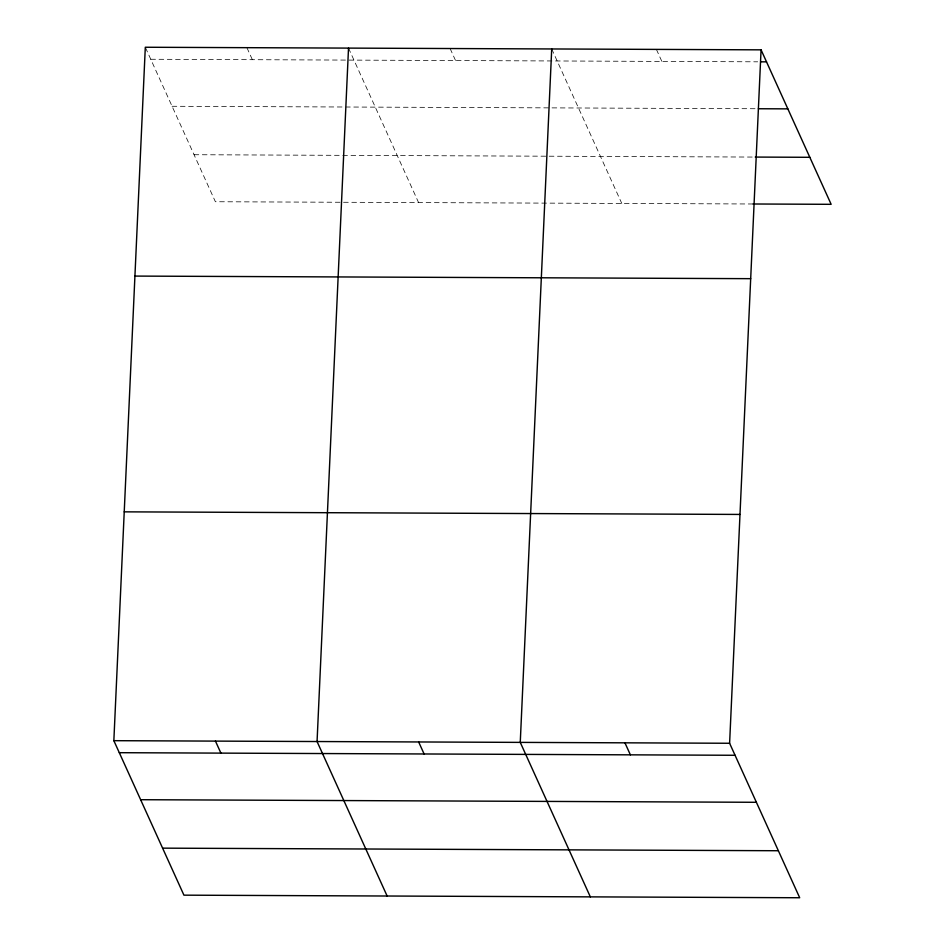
<?xml version="1.0" encoding="UTF-8"?>
<svg xmlns="http://www.w3.org/2000/svg" width="945" height="945" viewBox="0 0 945 945"><rect width="100%" height="100%" fill="white"/><g stroke="black" fill="none" stroke-linecap="round" stroke-linejoin="round"><path stroke-width="0.71" stroke-dasharray="4.72 3.54" d="M150.763 59.263L757.677 61.815M172.084 106.277L755.409 108.734M194.056 154.72L755.268 157.071M753 203.99L215.389 201.734L145.306 47.25M656.397 49.4L661.843 61.413M551.715 48.963L621.786 203.435M450.115 48.538L455.561 60.551M348.516 48.1L418.588 202.584M246.905 47.675L252.362 59.689"/><path stroke-width="1.42" d="M761.068 49.837L729.611 743.266L799.694 897.75L183.932 895.163L113.849 740.679L145.306 47.25L761.068 49.837L831.151 204.321L753 203.99M348.516 48.1L317.059 741.53L387.131 896.014M551.715 48.963L520.258 742.392L590.33 896.864M760.619 61.827L766.525 61.85M758.362 108.746L787.846 108.864M755.268 157.071L809.818 157.307M134.934 276.082L750.696 278.669M124.232 511.847L739.994 514.434M113.849 740.679L729.611 743.266M119.306 752.692L735.068 755.279M140.628 799.706L756.39 802.293M162.599 848.149L778.361 850.736M624.94 742.829L630.386 754.842M418.659 741.967L424.104 753.98M215.46 741.104L220.906 753.118"/></g></svg>
